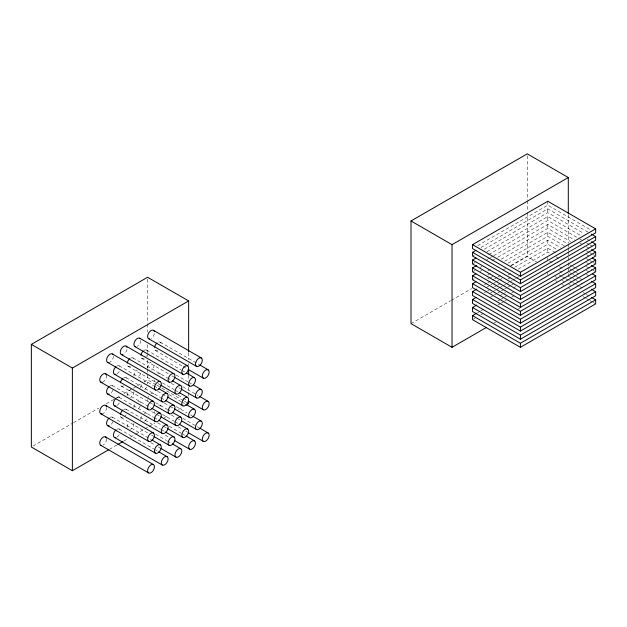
<?xml version="1.0" encoding="UTF-8"?>
<svg xmlns="http://www.w3.org/2000/svg" width="627" height="627" viewBox="0 0 627 627"><rect width="100%" height="100%" fill="white"/><g stroke="black" fill="none" stroke-linecap="round" stroke-linejoin="round"><path stroke-width="0.47" stroke-dasharray="3.13 2.35" d="M33.035 446.063L72.63 423.201M73.477 422.716L98.745 408.122M106.331 403.749L115.595 398.396M116.434 397.91L120.65 395.48M124.021 393.529L132.446 388.669M133.285 388.184L136.655 386.232M137.501 385.746L140.871 383.802M155.982 384.751L147.611 379.915L144.241 381.859A4.836 2.79 -60 0 1 147.611 383.857M109.451 449.324L117.03 444.943M123.77 441.055L127.14 439.112M130.51 437.16L134.727 434.73M135.565 434.245L143.991 429.377M144.837 428.892L148.207 426.948M149.046 426.462L154.94 423.06M164.211 417.707L168.42 415.278M178.53 409.439L182.747 407.009M477.625 245.674L547.779 205.17L590.61 229.897M481.003 247.446L547.779 208.893L588.095 232.17M472.554 256.043L474.239 255.071M484.389 249.217L547.779 212.616L583.894 233.463M486.92 251.701L547.779 216.566L581.37 235.956M472.554 263.943L475.086 262.478M488.613 254.672L547.779 220.508L578.854 238.448M486.92 259.594L489.46 258.128M490.306 257.642L492.838 256.177M493.684 255.691L547.779 224.458L574.653 239.976M472.554 271.836L475.086 270.378M480.157 267.447L481.849 266.475M491.991 260.613L494.531 259.155M497.909 257.203L547.779 228.408L570.452 241.497M480.157 271.397L481.849 270.417M501.294 259.194L547.779 232.358L567.098 243.511M472.554 279.736L474.239 278.756M487.767 270.95L491.145 268.999M504.672 261.193L547.779 236.308L565.413 246.489M487.767 274.9L491.145 272.949M508.05 263.191L547.779 240.251L560.373 247.524M487.767 278.85L491.145 276.899M502.979 270.065L505.519 268.599M510.59 265.676L547.779 244.201L557.019 249.538M411.006 323.626L450.601 300.764M451.44 300.278L471.661 288.6M491.035 277.416L492.72 276.444M511.256 265.746L527.26 256.498L536.477 261.82M484.389 284.752L486.92 283.286M487.767 282.801L493.684 279.383M494.531 278.89L497.062 277.432M497.909 276.938L500.448 275.48M514.814 267.18L547.779 248.151L555.334 252.516M486.074 287.722L491.991 284.305M492.838 283.819L495.377 282.354M496.216 281.868L498.755 280.402M499.601 279.916L502.133 278.451M508.05 275.034L511.436 273.082M518.192 269.179L547.779 252.101L550.302 253.551M484.389 292.644L486.92 291.179M487.767 290.693L493.684 287.276M494.531 286.79L497.062 285.324M497.909 284.838L500.448 283.373M508.05 278.984L510.59 277.518M490.306 293.177L491.991 292.206M492.838 291.712L495.377 290.254M496.216 289.76L498.755 288.295M499.601 287.809L502.133 286.343M502.979 285.857L505.519 284.392M506.365 283.906L508.897 282.44M509.743 281.954L512.283 280.488M513.121 280.003L515.66 278.537M516.507 278.051L519.038 276.585M490.306 297.237L493.684 295.286M494.531 294.8L497.062 293.334M497.909 292.848L500.448 291.383M501.294 290.897L503.826 289.431M504.672 288.945L507.204 287.479M508.05 286.994L510.59 285.528M511.436 285.042L513.968 283.576M499.601 295.936L502.133 294.471M502.979 293.985L505.519 292.519M513.121 288.13L515.66 286.664M477.625 312.685L480.157 311.219M481.003 310.733L483.542 309.268M497.909 300.976L500.448 299.51M501.294 299.024L503.826 297.559M504.672 297.065L506.365 296.093M511.436 293.162L513.968 291.704M473.401 319.19L475.086 318.21M481.003 314.793L483.542 313.328M497.909 305.035L500.448 303.57M501.294 303.084L503.826 301.618M504.672 301.132L506.365 300.153M511.436 297.229L513.968 295.764M494.162 322.991L495.847 322.019M516.907 309.863L520.277 307.912M587.248 239.349L590.61 241.293M579.693 238.934L581.37 239.906M586.41 242.814L588.933 244.271M589.772 244.757L592.288 246.207M579.693 242.884L581.37 243.856M586.41 246.764L588.933 248.221M586.41 250.714L588.933 252.164M589.772 252.65L592.288 254.107M593.134 254.593L594.811 255.557M586.41 254.664L588.933 256.114M586.41 258.606L588.933 260.064M589.772 260.55L592.288 262M593.134 262.486L594.811 263.458M586.41 262.556L590.61 264.978M586.41 266.506L592.288 269.9M593.134 270.386L594.811 271.358M586.41 270.456L588.933 271.906M556.18 256.945L558.696 258.402M569.614 264.704L572.137 266.161M572.976 266.647L575.492 268.097M576.331 268.583L578.854 270.041M586.41 274.399L588.933 275.856M569.614 268.654L572.137 270.112M572.976 270.59L575.492 272.047M576.331 272.533L578.854 273.983M549.456 260.965L551.979 262.423M559.535 266.781L562.058 268.238M569.614 272.604L572.137 274.054M572.976 274.54L575.492 275.998M576.331 276.483L578.854 277.933M579.693 278.419L582.209 279.877M559.535 270.848L562.058 272.298M569.614 276.664L572.137 278.122M572.976 278.6L575.492 280.057M576.331 280.543L582.209 283.937M569.614 280.724L572.137 282.181M572.976 282.667L575.492 284.117M576.331 284.603L578.854 286.061M579.693 286.547L582.209 287.997M559.08 274.877L561.596 276.327M562.435 276.805L564.943 278.255M565.781 278.741L568.297 280.191M555.334 276.546L557.019 277.518M562.058 280.426L563.736 281.39M568.775 284.305L570.452 285.269M583.055 292.543L585.571 294M586.41 294.486L588.933 295.936M555.334 280.606L557.019 281.578M562.058 284.486L563.736 285.457M568.775 288.365L570.452 289.337M583.055 296.61L585.571 298.06M586.41 298.546L588.933 300.004M589.772 300.49L592.288 301.94M593.134 302.426L594.811 303.397M160.285 342.162L198.916 364.467M155.449 350.54L182.324 366.058M183.162 366.536L187.363 368.966M146.608 350.062L181.038 369.938M181.877 370.424L185.239 372.367M176.124 374.993L187.881 381.788M188.719 382.266L192.081 384.21M141.773 358.432L168.647 373.951M172.01 375.894L173.687 376.858M132.932 357.954L167.001 377.626M167.362 377.838L171.563 380.26M182.959 386.843L198.077 395.566M171.289 383.371L175.482 385.793M178.844 387.737L180.521 388.709M162.448 382.893L174.204 389.68M175.043 390.166L178.405 392.102M128.096 366.333L154.971 381.851M157.965 383.583L160.01 384.759M178.123 395.214L182.324 397.643M183.162 398.129L187.363 400.551M156.821 385.229L161.006 387.651M161.844 388.129L183.617 400.7M184.456 401.186L187.802 403.122M119.255 365.854L153.686 385.73M154.164 386.013L157.886 388.16M169.282 394.736L181.038 401.523M181.877 402.009L185.239 403.953M157.612 391.272L166.845 396.601M126.09 377.697L160.528 397.581M161.006 397.855L164.721 400.002M176.124 406.586L187.042 412.887M190.396 414.823L192.081 415.795M164.446 403.114L169.486 406.022M170.325 406.508L173.687 408.451M155.606 402.636L167.001 409.219M167.362 409.423L171.202 411.641M182.959 418.428L198.916 427.645M121.254 386.075L148.967 402.072M149.806 402.558L153.168 404.501M171.289 414.956L176.328 417.872M177.167 418.35L180.521 420.294M112.413 385.597L150.684 407.691M162.448 414.478L174.204 421.266M175.043 421.752L178.405 423.695M151.609 411.492L155.809 413.922M156.648 414.408L160.01 416.344M178.123 426.807L182.324 429.229M185.686 431.172L187.363 432.136M119.255 397.44L153.686 417.323M154.164 417.598L157.886 419.745M169.282 426.329L181.038 433.116M181.877 433.602L185.239 435.538M157.612 422.857L162.644 425.764M163.49 426.25L166.845 428.186M126.09 409.282L160.528 429.166M161.366 429.652L164.721 431.588M165.285 435.185L168.647 437.129M155.606 434.221L166.523 440.522M167.362 441.008L171.563 443.438M121.254 417.66L148.129 433.179M151.491 435.114L153.168 436.086M112.413 417.182L151.044 439.488M150.77 442.599L154.971 445.021M158.325 446.965L160.01 447.929M119.255 429.025L153.686 448.908M154.524 449.394L157.886 451.33M568.297 214.685L568.297 243.041M568.297 244.021L568.297 246.952M568.297 247.931L568.297 250.863M568.297 251.835L568.297 278.239M547.779 201.228L547.779 205.17M547.779 208.893L547.779 212.616M547.779 216.566L547.779 220.508M547.779 224.458L547.779 228.408M547.779 232.358L547.779 236.308M547.779 240.251L547.779 244.201M547.779 248.151L547.779 252.101M547.779 257.626L547.779 259.993M547.779 272.181L547.779 274.618M527.26 155.802L527.26 199.794M527.26 200.773L527.26 211.526M527.26 212.506L527.26 256.498M188.641 352.766L188.641 359.608M188.641 363.519L188.641 365.47M188.641 375.252L188.641 379.163M188.641 386.984L188.641 391.867M188.641 392.847L188.641 396.758M147.611 279.211L147.611 323.203M147.611 324.183L147.611 332.004M147.611 344.717L147.611 352.539M147.611 353.518L147.611 356.45M147.611 360.36L147.611 368.182M147.611 369.162L147.611 379.915M126.975 349.411A4.836 2.79 -60 0 1 123.676 354.247M113.416 356.222A4.836 2.79 -60 0 1 109.999 362.147M158.749 342.028A4.836 2.79 -60 0 1 161.288 344.38M157.863 350.297A4.836 2.79 -60 0 1 154.446 348.322M140.769 340.43A4.836 2.79 -60 0 1 137.352 346.347M154.328 333.619A4.836 2.79 -60 0 1 151.029 338.455M109.999 385.832A4.836 2.79 -60 0 1 113.299 386.851M112.954 390.049A4.836 2.79 -60 0 1 109.999 393.732M144.186 350.297A4.836 2.79 -60 0 1 147.611 352.272M146.608 355.642A4.836 2.79 -60 0 1 145.895 356.677M144.186 358.197A4.836 2.79 -60 0 1 140.769 356.222M130.51 358.197A4.836 2.79 -60 0 1 133.927 360.172M130.51 366.09A4.836 2.79 -60 0 1 127.093 364.115M116.834 366.09A4.836 2.79 -60 0 1 120.251 368.065M119.255 371.435A4.836 2.79 -60 0 1 116.834 373.99M106.457 375.009A4.836 2.79 -60 0 1 103.157 381.882M106.574 407.55A4.836 2.79 -60 0 1 103.157 413.475M154.328 365.204A4.836 2.79 -60 0 1 151.029 370.04M147.611 368.065A4.836 2.79 -60 0 1 151.029 362.147M140.652 373.104A4.836 2.79 -60 0 1 138.238 377.289M133.927 375.965A4.836 2.79 -60 0 1 137.352 370.04M123.676 377.94A4.836 2.79 -60 0 1 127.093 379.915M123.676 385.832A4.836 2.79 -60 0 1 120.251 383.857M116.834 397.683A4.836 2.79 -60 0 1 120.251 399.65M119.255 403.02A4.836 2.79 -60 0 1 116.834 405.575M116.834 429.268A4.836 2.79 -60 0 1 120.251 431.243M119.255 434.613A4.836 2.79 -60 0 1 116.834 437.16M133.927 391.757A4.836 2.79 -60 0 1 130.51 397.683M127.093 395.708A4.836 2.79 -60 0 1 130.51 389.782M146.608 387.227A4.836 2.79 -60 0 1 144.186 389.782M140.769 387.807A4.836 2.79 -60 0 1 141.773 384.437M157.863 373.99A4.836 2.79 -60 0 1 161.288 375.965M155.449 382.125A4.836 2.79 -60 0 1 154.446 379.915M151.029 393.732A4.836 2.79 -60 0 1 154.446 395.708M148.607 401.868A4.836 2.79 -60 0 1 147.611 399.658M148.066 397.416A4.836 2.79 -60 0 1 148.607 396.288M138.238 401.249A4.836 2.79 -60 0 1 140.769 403.6M140.315 405.841A4.836 2.79 -60 0 1 137.352 409.525M133.927 407.55A4.836 2.79 -60 0 1 134.93 404.18M123.676 409.525A4.836 2.79 -60 0 1 127.093 411.5M126.09 414.87A4.836 2.79 -60 0 1 125.384 415.905M122.79 417.801A4.836 2.79 -60 0 1 120.251 415.45M109.999 417.417A4.836 2.79 -60 0 1 113.416 419.392M112.954 421.634A4.836 2.79 -60 0 1 109.999 425.318M106.574 439.135A4.836 2.79 -60 0 1 103.157 445.06M133.927 423.343A4.836 2.79 -60 0 1 130.51 429.268M127.093 427.293A4.836 2.79 -60 0 1 129.624 422.018M158.749 405.199A4.836 2.79 -60 0 1 161.288 407.55M155.449 413.71A4.836 2.79 -60 0 1 154.446 411.5M144.186 413.475A4.836 2.79 -60 0 1 147.611 415.45M146.608 418.82A4.836 2.79 -60 0 1 143.301 421.744M140.769 419.392A4.836 2.79 -60 0 1 141.773 416.022"/><path stroke-width="0.94" d="M108.604 449.81L72.379 470.72L31.35 447.035L31.35 344.38L147.611 277.252L188.641 300.944L188.641 351.786M31.35 344.38L72.379 368.065L188.641 300.944M486.576 327.372L452.036 347.311L411.006 323.626L411.006 220.963L527.26 153.842L568.297 177.535L568.297 213.705M411.006 220.963L452.036 244.655L568.297 177.535M117.876 444.457L122.931 441.541M186.117 405.066L188.641 403.6L188.641 400.669M472.554 244.655L547.779 201.228L595.65 228.863L595.65 232.813L520.426 276.241L472.554 248.605L472.554 244.655L520.426 272.29L595.65 228.863M591.449 234.106L595.65 236.528L595.65 240.251L520.426 283.686L472.554 256.043L472.554 252.328L475.932 250.369M591.449 241.779L595.65 244.201L595.65 248.151L520.426 291.579L472.554 263.943L472.554 259.993L475.932 258.042M591.449 249.671L595.65 252.101L595.65 256.043L520.426 299.479L472.554 271.836L472.554 267.894L476.779 265.448M592.288 258.058L595.65 259.993L595.65 263.943L520.426 307.371L472.554 279.736L472.554 275.786L475.932 273.834M591.449 265.464L595.65 267.894L595.65 271.836L520.426 315.271L472.554 287.636L472.554 283.686L475.932 281.735M592.288 273.85L595.65 275.786L595.65 279.736L520.426 323.171L472.554 295.529L472.554 291.579L476.779 289.141M591.449 281.257L595.65 283.686L595.65 287.636L520.426 331.064L472.554 303.429L472.554 299.479L475.932 297.527M591.449 289.274L595.65 291.696L595.65 295.756L520.426 339.191L472.554 311.548L472.554 307.489L476.779 305.051M472.554 252.328L520.426 279.963L595.65 236.528M472.554 259.993L520.426 287.636L595.65 244.201M591.449 297.394L595.65 299.816L595.65 303.883L520.426 347.311L472.554 319.676L472.554 315.616L476.779 313.171M472.554 267.894L520.426 295.529L595.65 252.101M472.554 275.786L520.426 303.429L595.65 259.993M472.554 283.686L520.426 311.321L595.65 267.894M472.554 291.579L520.426 319.221L595.65 275.786M472.554 299.479L520.426 327.114L595.65 283.686M472.554 307.489L520.426 335.124L595.65 291.696M472.554 315.616L520.426 343.251L595.65 299.816M153.443 330.319L201.314 357.954A4.836 2.79 -60 0 1 199.786 365.447A4.836 2.79 -60 0 1 195.593 363.025A4.836 2.79 -60 0 1 201.314 357.954M199.754 364.953L208.156 369.805A4.836 2.79 -60 0 1 206.62 377.289A4.836 2.79 -60 0 1 202.435 374.875A4.836 2.79 -60 0 1 208.156 369.805M148.607 338.698L196.478 366.333M139.766 338.212L187.638 365.854A4.836 2.79 -60 0 1 186.109 373.347A4.836 2.79 -60 0 1 181.916 370.925A4.836 2.79 -60 0 1 187.638 365.854M188.202 369.452L203.32 378.175M186.917 373.331L194.48 377.697A4.836 2.79 -60 0 1 192.944 385.19A4.836 2.79 -60 0 1 188.758 382.768A4.836 2.79 -60 0 1 194.48 377.697M134.93 346.59L182.802 374.225M126.09 346.112L173.961 373.747A4.836 2.79 -60 0 1 172.433 381.24A4.836 2.79 -60 0 1 168.24 378.826A4.836 2.79 -60 0 1 173.961 373.747M193.759 385.182L201.314 389.539A4.836 2.79 -60 0 1 199.786 397.032A4.836 2.79 -60 0 1 195.593 394.618A4.836 2.79 -60 0 1 201.314 389.539M174.525 377.344L189.644 386.075M172.401 380.746L180.803 385.597A4.836 2.79 -60 0 1 179.267 393.082A4.836 2.79 -60 0 1 175.082 390.668A4.836 2.79 -60 0 1 180.803 385.597M199.754 396.538L208.156 401.39A4.836 2.79 -60 0 1 206.62 408.882A4.836 2.79 -60 0 1 202.435 406.461A4.836 2.79 -60 0 1 208.156 401.39M121.254 354.49L169.125 382.125M181.368 389.195L196.478 397.918M112.413 354.004L160.285 381.647M179.244 392.588L187.638 397.44A4.836 2.79 -60 0 1 186.109 404.932A4.836 2.79 -60 0 1 181.916 402.51A4.836 2.79 -60 0 1 187.638 397.44M160.849 385.244L175.968 393.968M188.202 401.037L203.32 409.76M158.725 388.646L167.127 393.49A4.836 2.79 -60 0 1 165.591 400.982A4.836 2.79 -60 0 1 161.405 398.56A4.836 2.79 -60 0 1 167.127 393.49M186.078 404.439L194.48 409.282A4.836 2.79 -60 0 1 192.944 416.775A4.836 2.79 -60 0 1 188.758 414.361A4.836 2.79 -60 0 1 194.48 409.282M107.578 362.382L155.449 390.025M167.683 397.087L182.802 405.818M165.567 400.488L173.961 405.34A4.836 2.79 -60 0 1 172.433 412.825A4.836 2.79 -60 0 1 168.24 410.411A4.836 2.79 -60 0 1 173.961 405.34M192.92 416.281L201.314 421.132A4.836 2.79 -60 0 1 199.786 428.617A4.836 2.79 -60 0 1 195.593 426.203A4.836 2.79 -60 0 1 201.314 421.132M114.42 374.225L162.291 401.868M174.525 408.929L189.644 417.66M105.571 373.747L153.443 401.39A4.836 2.79 -60 0 1 151.914 408.882A4.836 2.79 -60 0 1 147.721 406.461A4.836 2.79 -60 0 1 153.443 401.39M172.401 412.331L180.803 417.182A4.836 2.79 -60 0 1 179.267 424.675A4.836 2.79 -60 0 1 175.082 422.253A4.836 2.79 -60 0 1 180.803 417.182M199.754 428.123L208.156 432.975A4.836 2.79 -60 0 1 206.62 440.467A4.836 2.79 -60 0 1 202.435 438.046A4.836 2.79 -60 0 1 208.156 432.975M154.007 404.987L169.125 413.71M182.206 421.266L196.478 429.503M151.883 408.381L160.285 413.232A4.836 2.79 -60 0 1 158.749 420.725A4.836 2.79 -60 0 1 154.563 418.303A4.836 2.79 -60 0 1 160.285 413.232M179.244 424.181L187.638 429.025A4.836 2.79 -60 0 1 186.109 436.517A4.836 2.79 -60 0 1 181.916 434.096A4.836 2.79 -60 0 1 187.638 429.025M100.735 382.125L148.607 409.76M160.849 416.83L175.968 425.561M188.202 432.622L203.32 441.353M158.725 420.231L167.127 425.075A4.836 2.79 -60 0 1 165.591 432.567A4.836 2.79 -60 0 1 161.405 430.153A4.836 2.79 -60 0 1 167.127 425.075M186.078 436.024L194.48 440.875A4.836 2.79 -60 0 1 192.944 448.36A4.836 2.79 -60 0 1 188.758 445.946A4.836 2.79 -60 0 1 194.48 440.875M107.578 393.968L155.449 421.61M167.683 428.672L182.802 437.403M165.567 432.074L173.961 436.925A4.836 2.79 -60 0 1 172.433 444.418A4.836 2.79 -60 0 1 168.24 441.996A4.836 2.79 -60 0 1 173.961 436.925M114.42 405.818L162.291 433.453M174.525 440.522L189.644 449.245M105.571 405.34L153.443 432.975A4.836 2.79 -60 0 1 151.914 440.467A4.836 2.79 -60 0 1 147.721 438.046A4.836 2.79 -60 0 1 153.443 432.975M172.401 443.916L180.803 448.767A4.836 2.79 -60 0 1 179.267 456.26A4.836 2.79 -60 0 1 175.082 453.838A4.836 2.79 -60 0 1 180.803 448.767M154.007 436.572L169.125 445.295M151.883 439.974L160.285 444.817A4.836 2.79 -60 0 1 158.749 452.31A4.836 2.79 -60 0 1 154.563 449.896A4.836 2.79 -60 0 1 160.285 444.817M100.735 413.71L148.607 441.353M160.849 448.415L175.968 457.146M158.725 451.816L167.127 456.668A4.836 2.79 -60 0 1 165.591 464.152A4.836 2.79 -60 0 1 161.405 461.738A4.836 2.79 -60 0 1 167.127 456.668M107.578 425.561L155.449 453.196M114.42 437.403L162.291 465.038M105.571 436.925L153.443 464.56A4.836 2.79 -60 0 1 151.914 472.053A4.836 2.79 -60 0 1 147.721 469.631A4.836 2.79 -60 0 1 153.443 464.56M100.735 445.295L148.607 472.938M520.426 272.29L520.426 276.241M520.426 279.963L520.426 283.686M520.426 287.636L520.426 291.579M520.426 295.529L520.426 299.479M520.426 303.429L520.426 307.371M520.426 311.321L520.426 315.271M520.426 319.221L520.426 323.171M520.426 327.114L520.426 331.064M520.426 335.124L520.426 339.191M520.426 343.251L520.426 347.311M452.036 244.655L452.036 347.311M188.641 369.381L188.641 374.272M72.379 368.065L72.379 470.72M122.79 354.623A4.836 2.79 -60 0 1 121.254 348.902A4.836 2.79 -60 0 1 126.975 347.374M112.954 354.514A4.836 2.79 -60 0 0 109.553 354.537A4.836 2.79 -60 0 0 106.692 359.083L106.692 361.121A4.836 2.79 -60 0 0 109.114 362.524M154.563 347.233A4.836 2.79 -60 0 1 156.985 343.047M135.644 346.809A4.836 2.79 -60 0 1 134.93 341.01A4.836 2.79 -60 0 1 140.315 338.721M149.32 338.909A4.836 2.79 -60 0 1 148.944 332.576A4.836 2.79 -60 0 1 154.328 331.573M109.114 394.109A4.836 2.79 -60 0 1 106.574 391.757A4.836 2.79 -60 0 1 109.114 386.483M140.887 355.133A4.836 2.79 -60 0 1 143.301 350.948M127.21 363.033A4.836 2.79 -60 0 1 129.624 358.84M115.948 374.366A4.836 2.79 -60 0 1 113.416 372.015A4.836 2.79 -60 0 1 115.948 366.74M102.272 382.258A4.836 2.79 -60 0 1 100.735 376.545A4.836 2.79 -60 0 1 106.457 375.009M102.272 413.851A4.836 2.79 -60 0 1 100.735 408.13A4.836 2.79 -60 0 1 106.457 406.594M120.368 382.768A4.836 2.79 -60 0 1 122.79 378.583M115.948 405.951A4.836 2.79 -60 0 1 113.416 403.6A4.836 2.79 -60 0 1 115.948 398.325M115.948 437.536A4.836 2.79 -60 0 1 113.416 435.185A4.836 2.79 -60 0 1 115.948 429.91M120.368 414.361A4.836 2.79 -60 0 1 122.79 410.168M109.114 425.694A4.836 2.79 -60 0 1 106.574 423.343A4.836 2.79 -60 0 1 109.114 418.068M101.449 445.515A4.836 2.79 -60 0 1 101.072 439.182A4.836 2.79 -60 0 1 106.457 438.179M154.563 386.718L154.563 388.764A4.836 2.79 -60 0 0 159.83 387.933A4.836 2.79 -60 0 0 159.83 381.467A4.836 2.79 -60 0 0 154.563 386.718"/></g></svg>
